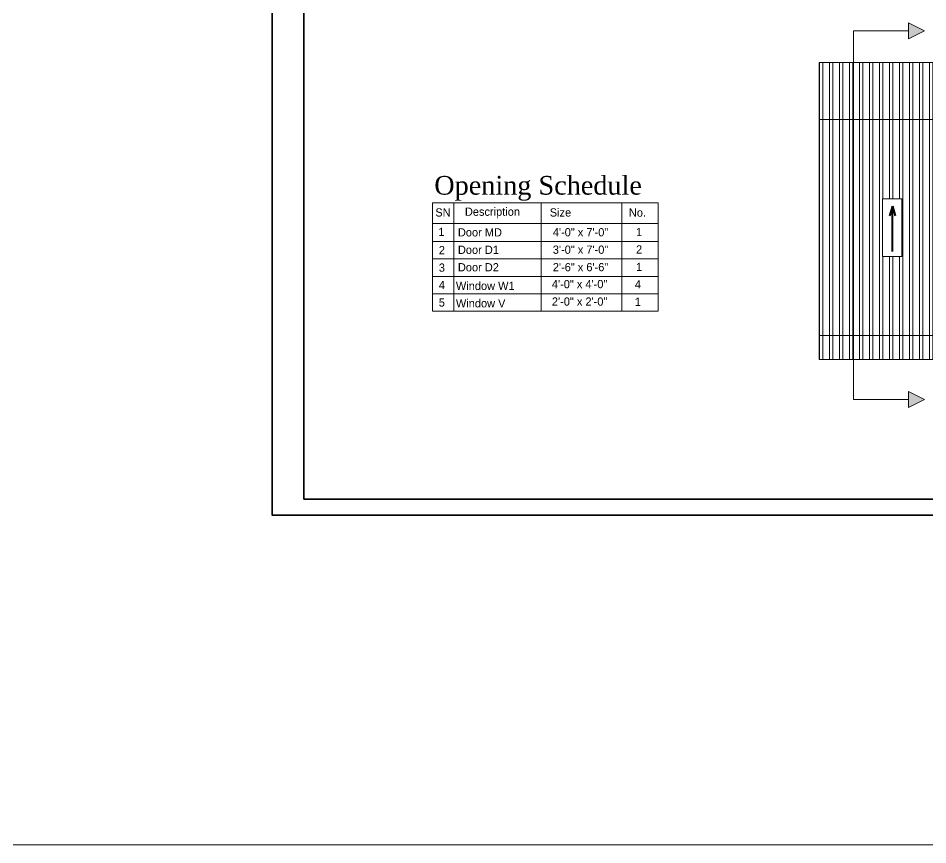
# Model space of a CAD drawing. Header units: inches. Extents: x 45643 to 78083, y -17830 to -3084.
# Drawn here: x 48875 to 49557, y -14498 to -13879 of the extents above; entities that cross this region are included whole.
import ezdxf

# ---------------------------------------------------------------- set-up
doc = ezdxf.new("R2010")
doc.units = ezdxf.units.IN
doc.header["$MEASUREMENT"] = 0
for name, color, linetype, lineweight in [('DIM_LINE', 165, 'Continuous', 15), ('door', 3, 'Continuous', 13), ('steps', 253, 'Continuous', 20), ('WALL - A', 1, 'Continuous', 40)]:
    doc.layers.add(name, color=color, linetype=linetype, lineweight=lineweight)
doc.layers.add('Normal Wall', color=7, linetype='Continuous', lineweight=35, true_color=0xffaf89)
doc.styles.get("Standard").update_dxf_attribs({"font": 'times.ttf'})
doc.styles.add('TIMES', font='FTLTLT.TTF')
pattern_1 = [(90, (79895.897, 346478.342), (-7.5, 2e-15), []), (90, (79898.397, 346480.842), (-7.5, 2e-15), [])]

msp = doc.modelspace()

# ---------------------------------------------------------------- hatches: boundary and pattern name
at = {"linetype": 'ByBlock', "lineweight": 5}
for points in [[(49554.54, -13888.3), (49542.54, -13882.3), (49542.54, -13894.3)], [(49554.54, -14164.57), (49542.54, -14158.57), (49542.54, -14170.57)]]:
    msp.add_hatch(color=7, dxfattribs=at).paths.add_polyline_path(points)
at = {"layer": 'DIM_LINE'}
h = msp.add_hatch(dxfattribs=at)
h.set_pattern_fill('ANSI32', color=256, scale=20, angle=45)
h.set_pattern_definition(pattern_1)
h.paths.add_polyline_path([(49799.62, -13954.57), (49799.62, -14116.57), (49475.62, -14116.57), (49475.62, -14134.57), (49811.62, -14134.57), (49811.62, -13911.95), (49475.62, -13911.95), (49475.62, -13954.57)])
h = msp.add_hatch(dxfattribs=at)
h.set_pattern_fill('ANSI32', color=256, scale=20, angle=45)
h.set_pattern_definition(pattern_1)
h.paths.add_polyline_path([(49475.62, -13954.57), (49475.62, -14116.57), (49799.62, -14116.57), (49799.62, -13954.57)])
h.paths.add_polyline_path([(49609.56, -14014.1), (49609.56, -14057.42), (49595.11, -14057.42), (49595.11, -14014.1)], flags=16)
h.paths.add_polyline_path([(49667.11, -14014.1), (49681.56, -14014.1), (49681.56, -14057.42), (49667.11, -14057.42)], flags=16)
h.paths.add_polyline_path([(49537.56, -14014.1), (49537.56, -14057.42), (49523.11, -14057.42), (49523.11, -14014.1)], flags=16)
h.paths.add_polyline_path([(49739.11, -14014.1), (49753.56, -14014.1), (49753.56, -14057.42), (49739.11, -14057.42)], flags=16)

# ---------------------------------------------------------------- linework, layer by layer
at = {"color": 7, "linetype": 'ByBlock', "lineweight": 5}
for p, q in [((49542.54, -13882.3), (49542.54, -13894.3)), ((49542.54, -13882.3), (49554.54, -13888.3)), ((49501.37, -13888.3), (49501.37, -14164.57)), ((49501.37, -13888.3), (49542.54, -13888.3)), ((49554.54, -13888.3), (49542.54, -13894.3)), ((49542.54, -14158.57), (49542.54, -14170.57)), ((49542.54, -14158.57), (49554.54, -14164.57)), ((49501.37, -14164.57), (49542.54, -14164.57)), ((49554.54, -14164.57), (49542.54, -14170.57))]:
    msp.add_line(p, q, dxfattribs=at)
at = {"layer": 'DIM_LINE'}
msp.add_lwpolyline([(49537.56, -14014.1), (49523.11, -14014.1), (49523.11, -14057.42), (49537.56, -14057.42)], close=True, dxfattribs=at)
at = {"layer": 'door', "ltscale": 0.5}
for p, q in [((49475.62, -14134.57), (49475.62, -13911.95)), ((49475.62, -13911.95), (49811.62, -13911.95)), ((49475.62, -13954.57), (49799.62, -13954.57)), ((49475.62, -14116.57), (49799.62, -14116.57)), ((49475.62, -14134.57), (49811.62, -14134.57))]:
    msp.add_line(p, q, dxfattribs=at)
at = {"layer": 'door', "color": 3, "ltscale": 0.5}
msp.add_lwpolyline([(47549.68, -13360.61), (51634.45, -13360.61), (51634.45, -14498.32), (47549.68, -14498.32)], close=True, dxfattribs=at)
at = {"layer": 'door', "ltscale": 0.5}
msp.add_lwpolyline([(49537.56, -14057.42), (49523.11, -14057.42), (49523.11, -14014.1), (49537.56, -14014.1)], close=True, dxfattribs=at)
at = {"layer": 'Normal Wall'}
for points in [[(49065.59, -13500.59), (50123.59, -13500.59), (50123.59, -14251.12), (49065.59, -14251.12)], [(49065.59, -13500.59), (50123.59, -13500.59), (50123.59, -14251.12), (49065.59, -14251.12)], [(50111.68, -13512.5), (49089.4, -13512.5), (49089.4, -14239.21), (50111.68, -14239.21)], [(50111.68, -13512.5), (49089.4, -13512.5), (49089.4, -14239.21), (50111.68, -14239.21)]]:
    msp.add_lwpolyline(points, close=True, dxfattribs=at)
at = {"layer": 'steps', "color": 7, "lineweight": 5, "ltscale": 0.3}
for p, q in [((49185.74, -14017.17), (49354.95, -14017.17)), ((49185.74, -14098.44), (49185.74, -14017.17)), ((49201.69, -14017.17), (49201.69, -14098.44)), ((49267.1, -14017.17), (49267.1, -14098.44)), ((49327.64, -14017.17), (49327.64, -14098.44)), ((49354.95, -14017.17), (49354.95, -14098.44)), ((49185.74, -14032.53), (49354.95, -14032.53)), ((49185.74, -14032.53), (49354.95, -14032.53)), ((49185.74, -14046.11), (49354.95, -14046.11)), ((49185.74, -14059.2), (49354.95, -14059.2)), ((49185.74, -14072.28), (49354.95, -14072.28)), ((49185.74, -14085.36), (49354.95, -14085.36)), ((49185.74, -14098.44), (49354.95, -14098.44))]:
    msp.add_line(p, q, dxfattribs=at)
at = {"layer": 'WALL - A'}
for p, q in [((49530.53, -14019.68), (49528.4, -14026.98)), ((49530.53, -14053.66), (49530.53, -14019.68)), ((49530.53, -14019.68), (49532.65, -14026.98))]:
    msp.add_line(p, q, dxfattribs=at)

# ---------------------------------------------------------------- texts
at = {"color": 7, "linetype": 'ByBlock', "lineweight": 5}
msp.add_text('Opening Schedule', height=14, dxfattribs=at).set_placement((49187.1, -14010.97))
at = {"layer": 'steps', "color": 7, "lineweight": 5, "ltscale": 0.3, "style": 'TIMES'}
for s, height, p in [('SN', 6.169, (49187.87, -14027.4)), ('Description', 6.169, (49210.06, -14026.83)), ('Size', 6.169, (49273.65, -14027.4)), ('No.', 6.169, (49333, -14027.52)), ('1', 6.17, (49190.18, -14041.95)), ('Door MD', 6.169, (49204.81, -14042.33)), ('4\'-0" x 7\'-0"', 6.169, (49275.95, -14042.24)), ('1', 6.17, (49338.32, -14042.07)), ('2', 6.17, (49190.49, -14055.66)), ('Door D1', 6.169, (49204.81, -14055.41)), ('3\'-0" x 7\'-0"', 6.169, (49275.95, -14055.32)), ('2', 6.17, (49338.32, -14055.15)), ('3', 6.17, (49190.49, -14068.74)), ('Door D2', 6.169, (49204.81, -14068.49)), ('2\'-6" x 6\'-6"', 6.169, (49275.95, -14068.4)), ('1', 6.17, (49338.32, -14068.24)), ('4', 6.17, (49190.49, -14081.82)), ('Window W1', 6.169, (49203.31, -14082.42)), ('4\'-0" x 4\'-0"', 6.169, (49275.26, -14081.11)), ('4', 6.17, (49337.38, -14081.32)), ('5', 6.17, (49190.49, -14094.91)), ('Window V', 6.169, (49203.31, -14095.5)), ('2\'-0" x 2\'-0"', 6.169, (49275.26, -14094.19)), ('1', 6.17, (49337.38, -14094.4))]:
    msp.add_text(s, height=height, dxfattribs=at).set_placement(p)

doc.saveas('drawing.dxf')
